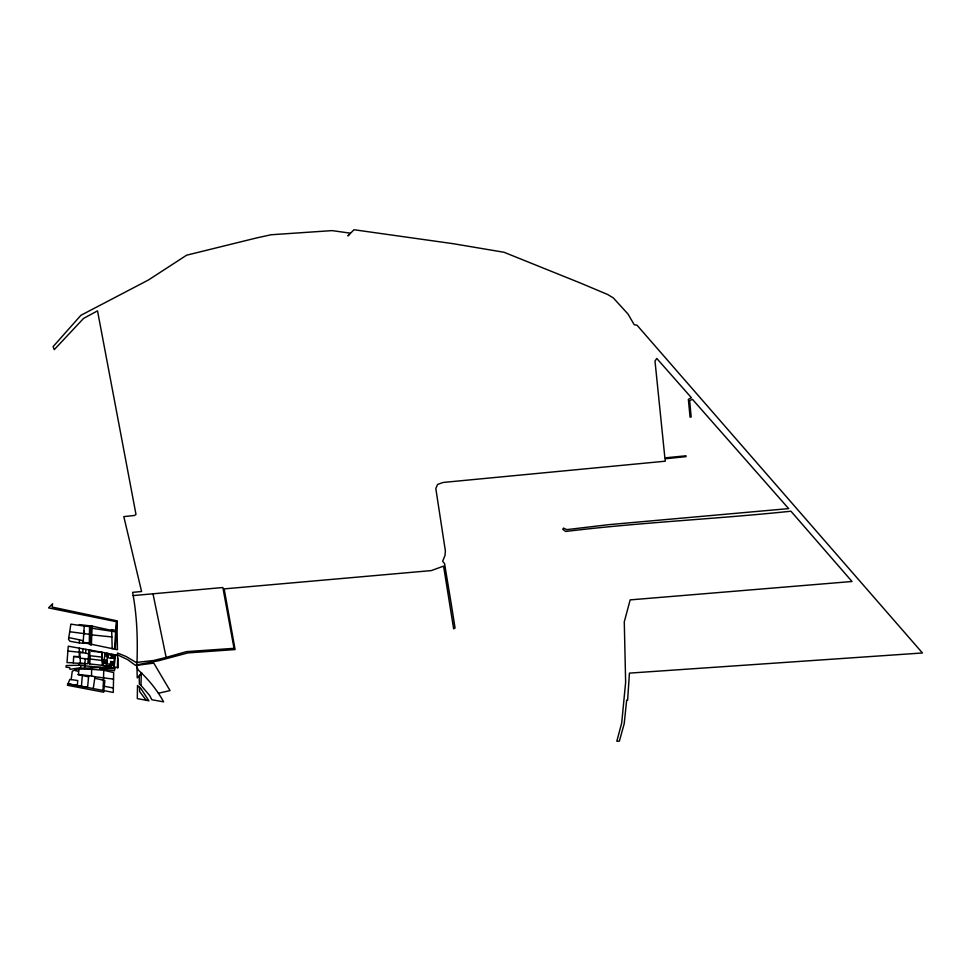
<?xml version="1.0" encoding="UTF-8"?>
<svg xmlns="http://www.w3.org/2000/svg" width="971" height="971" viewBox="0 0 971 971"><rect width="100%" height="100%" fill="white"/><g stroke="black" fill="none" stroke-linecap="round" stroke-linejoin="round"><path stroke-width="1.46" d="M88.98 649.878L87.827 663.8L80.447 663.411L79.78 652.294L67.873 651.043L68.273 646.188L101.785 652.209L101.712 657.076L89.72 655.704L89.526 663.97L111.289 666.227L111.398 665.062L114.226 665.742M114.469 649.198L116.326 621.671L48.55 607.895L52.592 603.731L52.106 607.057L116.86 620.797L117.455 649.733L87.135 643.372L79.379 642.948L79.404 639.804L68.783 637.595M79.319 648.13L79.209 656.748L73.65 656.505L73.323 662.999L80.447 663.411M91.529 675.937L91.638 669.335L77.644 668.983L72.291 671.155L71.162 679.579L69.815 679.445L67.375 685.271L103.666 692.202L104.844 680.513L94.757 678.256L94.976 676.763L91.529 675.937L77.874 674.469L88.567 676.848L87.596 687.468L113.279 692.444L113.668 672.587L103.763 670.269L91.638 669.335M89.526 663.97L89.915 650.048M158.443 693.221L170.034 690.575L153.782 663.108L136.28 665.414L138.27 670.039C148.247 679.093 157.096 689.944 163.626 701.851L151.828 699.751L149.631 695.467L140.989 685.392L141.281 673.546M90.716 625.81L90.23 644.89L91.395 645.096L92.124 626.125L79.294 624.596L79.501 625.409L89.575 626.647L89.283 643.87M111.289 666.227L100.741 667.405L79.015 665.244L79.076 663.339L84.89 663.618M103.096 690.417L103.763 670.269M88.543 653.835L85.63 653.119L85.836 649.32M84.259 625.931L83.13 643.008L83.178 642.268L89.283 643.275M67.873 651.043L67.023 662.586L73.335 662.817M79.015 665.244L66.198 665.548L65.979 667.138L69.718 667.684L69.961 669.335L78.967 667.939L84.538 668.206L85.266 658.763M82.389 674.966L81.418 686.327L87.596 687.468L67.994 683.827L81.418 686.327M115.318 649.344L116.86 620.797M77.316 685.562L77.765 680.562L71.162 679.579M88.567 676.848L88.664 675.84M91.687 650.376L91.59 651.274L101.785 652.209M75.629 669.772L75.507 670.73L78.566 671.131L79.464 669.043M105.317 663.472L105.73 660.292M106.555 663.606L107.745 654.345M111.301 664.71L111.58 662.635L113.741 663.144M112.502 655.449L112.235 657.537L114.408 658.047M111.968 665.026L112.381 661.846M112.867 658.035L113.279 654.842M115.634 654.879L114.093 666.798L118.122 667.854L117.612 655.328L102.113 652.269L102.635 665.159L101.712 657.076M117.722 658.01L117.394 667.66M93.265 688.5L94.976 676.763L113.534 679.117M80.217 667.951L81.03 665.499M166.15 657.403L186.408 651.638L234.035 648.337L222.869 587.516L133.185 595.587L132.639 592.334L141.584 591.521L123.803 516.608L134.447 515.492L135.989 514.412L97.525 310.854L83.555 318.403L54.267 349.657L53.089 346.647L80.896 315.308L148.478 279.964L186.626 255.191L255.871 238.113L271.006 234.764L332.058 230.613L350.167 233.137L347.921 235.904L353.978 229.739L453.19 243.697L504.01 252.266L580.743 283.168L607.785 294.565L613.308 297.915L627.97 313.997L634.257 324.751L637.049 325.236L922.45 652.973L629.439 673.121L627.618 700.176L626.659 700.188L624.207 723.686L619.364 741.14L616.816 741.261L621.707 722.946L625.64 682.249L624.28 621.853L630.167 599.884L852.004 581.495L790.94 511.219C715.991 519.072 640.338 522.337 565.705 531.465L562.731 529.316L563.508 528.09L566.797 529.632L608.416 524.692L788.658 508.61L692.444 399.324L689.641 400.622L691.17 417.008L690.065 417.129L688.366 399.324L691.388 397.697L656.772 358.445L655 361.078L664.88 457.887L685.963 455.787L686.048 456.625L665.038 458.798L665.293 461.201L443.031 482.466L437.545 484.48L435.821 488.595L445.373 550.885L445.009 555.4L442.655 561.299L444.56 563.593L451.309 604.338L455.059 627.982L453.663 628.892L443.577 566.117L431.306 570.596L224.167 588.887L235.091 649.55L187.804 652.925L158.759 660.693L135.187 665.159L127.638 659.625L117.6 654.903L117.552 653.046L126.121 656.505L136.146 662.477L153.685 660.486L166.15 657.403L153.005 593.839M100.741 667.405L84.538 668.206M103.496 667.854L99.831 668.655L114.432 670.767L114.833 668.23L111.155 667.223L103.496 667.854L103.581 669.153M79.246 652.281L85.63 653.119M79.78 652.294L82.936 652.415L82.851 648.749M73.65 656.505L79.768 656.784M90.485 634.755L111.871 636.952L112.199 648.786M103.776 667.83L114.748 668.776M69.681 631.72L89.174 634.294M80.108 658.144L88.191 659.115M89.623 658.957L102.465 660.511M79.501 625.409L70.847 624.135L68.516 639.355L70.058 641.297L79.379 642.948M92.039 628.261L115.683 631.842M115.755 630.313L111.447 629.633L111.337 630.361L92.124 626.125M146.184 700.261L137.299 698.586L137.494 685.514L141.123 688.888L148.903 700.844L146.184 700.261L139.63 691.51L139.508 687.383M103.387 686.072L113.364 688.014M107.878 656.869L106.215 656.469L106.628 653.289L108.291 653.677L107.781 657.634L111.107 658.411L111.616 654.454L114.954 655.231L114.542 658.423L111.204 657.646M79.404 639.804L83.275 640.751M140.989 685.392L139.399 684.191L139.193 676.302L141.778 673L137.239 677.879L136.947 666.98M83.931 630.628L84.55 633.602M133.185 595.587C137.239 618.406 137.809 641.722 136.899 664.795M91.48 666.482L91.675 668.23M111.689 631.162L111.871 636.952M78.566 671.131L78.651 674.493M104.067 659.904L103.654 663.084L106.98 663.861L107.393 660.681L104.067 659.904M105.014 653.701L103.824 662.962L113.473 665.22L114.675 655.959L105.014 653.701M110.718 661.457L110.306 664.637L113.631 665.426L114.044 662.246L110.718 661.457"/></g></svg>
